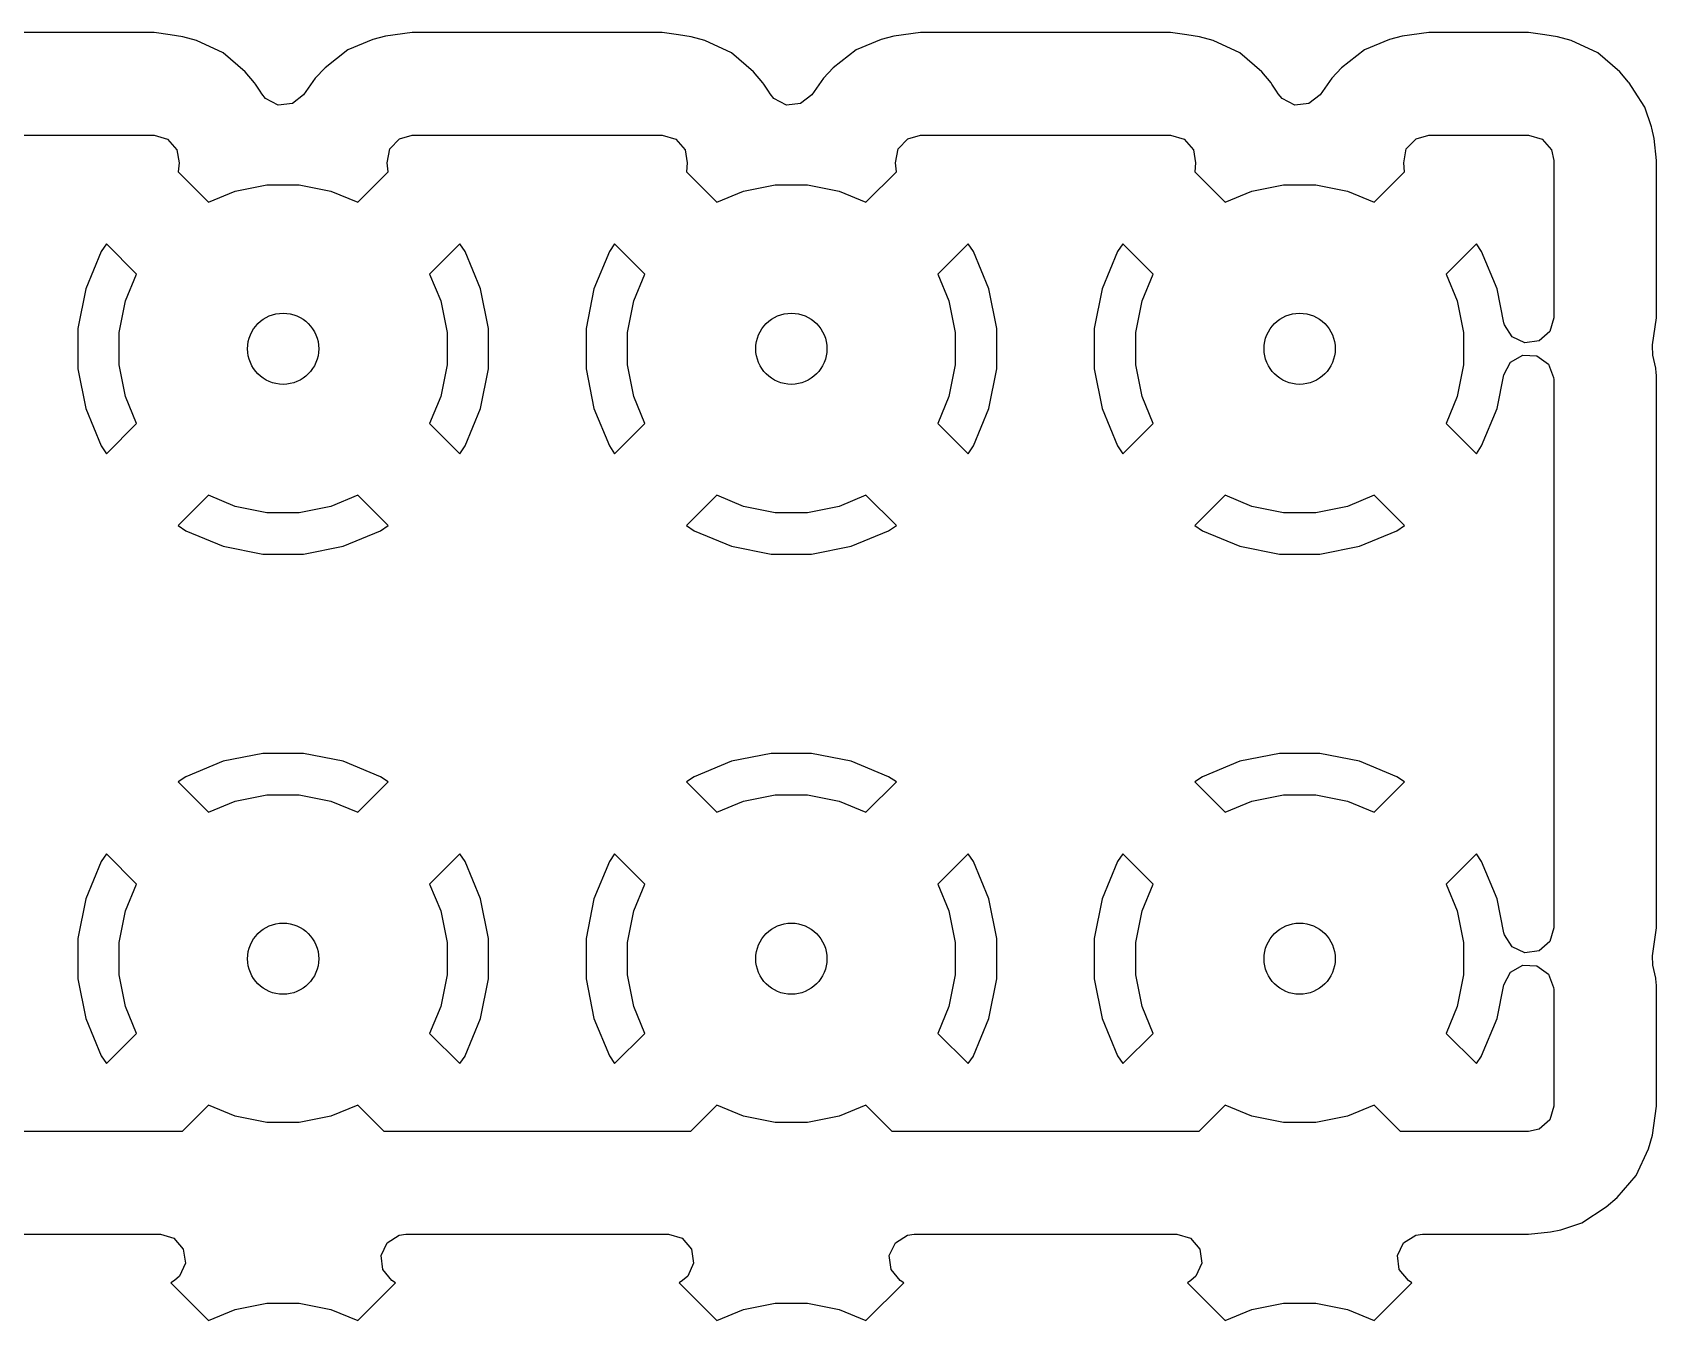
# Model space of a CAD drawing. Header units: inches. Extents: x 0.01 to 5.35, y 0.01 to 3.37.
# Drawn here: x 0.7009 to 1.0154, y 2.2274 to 2.4768 of the extents above; entities that cross this region are included whole.
import ezdxf

# ---------------------------------------------------------------- set-up
doc = ezdxf.new("R2010")
doc.units = ezdxf.units.IN
doc.header["$MEASUREMENT"] = 0
doc.layers.add('BLACK', color=250, linetype='CONTINUOUS')

msp = doc.modelspace()

# ---------------------------------------------------------------- linework, layer by layer
at = {"layer": 'BLACK', "linetype": 'CONTINUOUS'}
for p, q in [((0.72444, 2.47683), (0.67603, 2.47683)), ((0.7276, 2.47638), (0.72444, 2.47683)), ((0.72444, 2.47683), (0.72444, 2.47683)), ((0.73004, 2.47602), (0.7276, 2.47638)), ((0.73268, 2.47525), (0.73004, 2.47602)), ((0.73004, 2.47602), (0.73004, 2.47602)), ((0.73004, 2.47602), (0.73004, 2.47602)), ((0.73784, 2.4729), (0.73268, 2.47525)), ((0.73268, 2.47525), (0.73268, 2.47525)), ((0.73268, 2.47525), (0.73268, 2.47525)), ((0.76683, 2.47548), (0.762, 2.47347)), ((0.76928, 2.47614), (0.76683, 2.47548)), ((0.77446, 2.47683), (0.76928, 2.47614)), ((0.76928, 2.47614), (0.76928, 2.47614)), ((0.82286, 2.47683), (0.77446, 2.47683)), ((0.82603, 2.47638), (0.82286, 2.47683)), ((0.82286, 2.47683), (0.82286, 2.47683)), ((0.82847, 2.47602), (0.82603, 2.47638)), ((0.83111, 2.47525), (0.82847, 2.47602)), ((0.82847, 2.47602), (0.82847, 2.47602)), ((0.82847, 2.47602), (0.82847, 2.47602)), ((0.83626, 2.4729), (0.83111, 2.47525)), ((0.83111, 2.47525), (0.83111, 2.47525)), ((0.83111, 2.47525), (0.83111, 2.47525)), ((0.86525, 2.47548), (0.86043, 2.47347)), ((0.86771, 2.47614), (0.86525, 2.47548)), ((0.87289, 2.47683), (0.86771, 2.47614)), ((0.86771, 2.47614), (0.86771, 2.47614)), ((0.92129, 2.47683), (0.87289, 2.47683)), ((0.92445, 2.47638), (0.92129, 2.47683)), ((0.92129, 2.47683), (0.92129, 2.47683)), ((0.92689, 2.47602), (0.92445, 2.47638)), ((0.92953, 2.47525), (0.92689, 2.47602)), ((0.92689, 2.47602), (0.92689, 2.47602)), ((0.92689, 2.47602), (0.92689, 2.47602)), ((0.93469, 2.4729), (0.92953, 2.47525)), ((0.92953, 2.47525), (0.92953, 2.47525)), ((0.92953, 2.47525), (0.92953, 2.47525)), ((0.96368, 2.47548), (0.95886, 2.47347)), ((0.96613, 2.47614), (0.96368, 2.47548)), ((0.97131, 2.47683), (0.96613, 2.47614)), ((0.96613, 2.47614), (0.96613, 2.47614)), ((0.99063, 2.47683), (0.97131, 2.47683)), ((0.99379, 2.47638), (0.99063, 2.47683)), ((0.99063, 2.47683), (0.99063, 2.47683)), ((0.99624, 2.47602), (0.99379, 2.47638)), ((0.99888, 2.47525), (0.99624, 2.47602)), ((0.99624, 2.47602), (0.99624, 2.47602)), ((0.99624, 2.47602), (0.99624, 2.47602)), ((1.00403, 2.4729), (0.99888, 2.47525)), ((0.99888, 2.47525), (0.99888, 2.47525)), ((0.99888, 2.47525), (0.99888, 2.47525)), ((0.74212, 2.46919), (0.73784, 2.4729)), ((0.73784, 2.4729), (0.73784, 2.4729)), ((0.73784, 2.4729), (0.73784, 2.4729)), ((0.762, 2.47347), (0.75756, 2.46996)), ((0.762, 2.47347), (0.762, 2.47347)), ((0.84054, 2.46919), (0.83626, 2.4729)), ((0.83626, 2.4729), (0.83626, 2.4729)), ((0.83626, 2.4729), (0.83626, 2.4729)), ((0.86043, 2.47347), (0.85599, 2.46996)), ((0.86043, 2.47347), (0.86043, 2.47347)), ((0.93897, 2.46919), (0.93469, 2.4729)), ((0.93469, 2.4729), (0.93469, 2.4729)), ((0.93469, 2.4729), (0.93469, 2.4729)), ((0.95886, 2.47347), (0.95441, 2.46996)), ((0.95886, 2.47347), (0.95886, 2.47347)), ((1.00831, 2.46919), (1.00403, 2.4729)), ((1.00403, 2.4729), (1.00403, 2.4729)), ((1.00403, 2.4729), (1.00403, 2.4729)), ((0.74392, 2.46711), (0.74212, 2.46919)), ((0.74212, 2.46919), (0.74212, 2.46919)), ((0.74212, 2.46919), (0.74212, 2.46919)), ((0.75756, 2.46996), (0.75567, 2.46796)), ((0.84234, 2.46711), (0.84054, 2.46919)), ((0.84054, 2.46919), (0.84054, 2.46919)), ((0.84054, 2.46919), (0.84054, 2.46919)), ((0.85599, 2.46996), (0.8541, 2.46796)), ((0.94077, 2.46711), (0.93897, 2.46919)), ((0.93897, 2.46919), (0.93897, 2.46919)), ((0.93897, 2.46919), (0.93897, 2.46919)), ((0.95441, 2.46996), (0.95252, 2.46796)), ((1.01, 2.46724), (1.00831, 2.46919)), ((1.00831, 2.46919), (1.00831, 2.46919)), ((1.00831, 2.46919), (1.00831, 2.46919)), ((0.74409, 2.46684), (0.74392, 2.46711)), ((0.74392, 2.46711), (0.74392, 2.46711)), ((0.74499, 2.46545), (0.74409, 2.46684)), ((0.75567, 2.46796), (0.7534, 2.46476)), ((0.84252, 2.46684), (0.84234, 2.46711)), ((0.84234, 2.46711), (0.84234, 2.46711)), ((0.84341, 2.46545), (0.84252, 2.46684)), ((0.8541, 2.46796), (0.85183, 2.46476)), ((0.94094, 2.46684), (0.94077, 2.46711)), ((0.94077, 2.46711), (0.94077, 2.46711)), ((0.94184, 2.46545), (0.94094, 2.46684)), ((0.95252, 2.46796), (0.95025, 2.46476)), ((1.01011, 2.46711), (1.01, 2.46724)), ((1.01118, 2.46545), (1.01011, 2.46711)), ((0.74531, 2.46494), (0.74499, 2.46545)), ((0.74606, 2.46404), (0.74531, 2.46494)), ((0.74851, 2.46278), (0.74606, 2.46404)), ((0.75125, 2.46305), (0.74851, 2.46278)), ((0.7534, 2.46476), (0.75125, 2.46305)), ((0.84374, 2.46494), (0.84341, 2.46545)), ((0.84449, 2.46404), (0.84374, 2.46494)), ((0.84693, 2.46278), (0.84449, 2.46404)), ((0.84967, 2.46305), (0.84693, 2.46278)), ((0.85183, 2.46476), (0.84967, 2.46305)), ((0.94216, 2.46494), (0.94184, 2.46545)), ((0.94291, 2.46404), (0.94216, 2.46494)), ((0.94536, 2.46278), (0.94291, 2.46404)), ((0.9481, 2.46305), (0.94536, 2.46278)), ((0.95025, 2.46476), (0.9481, 2.46305)), ((1.01317, 2.46234), (1.01118, 2.46545)), ((1.01443, 2.45855), (1.01317, 2.46234)), ((1.01317, 2.46234), (1.01317, 2.46234)), ((0.67604, 2.45693), (0.72444, 2.45693)), ((0.72444, 2.45693), (0.72708, 2.45615)), ((0.77201, 2.45627), (0.77446, 2.45693)), ((0.77446, 2.45693), (0.82286, 2.45693)), ((0.82286, 2.45693), (0.8255, 2.45615)), ((0.87043, 2.45627), (0.87289, 2.45693)), ((0.87289, 2.45693), (0.92129, 2.45693)), ((0.92129, 2.45693), (0.92393, 2.45615)), ((0.96886, 2.45627), (0.97131, 2.45693)), ((0.97131, 2.45693), (0.99063, 2.45693)), ((0.99063, 2.45693), (0.99327, 2.45615)), ((1.01452, 2.45831), (1.01443, 2.45855)), ((1.01496, 2.45628), (1.01452, 2.45831)), ((0.72708, 2.45615), (0.72888, 2.45408)), ((0.72888, 2.45408), (0.7293, 2.45157)), ((0.7696, 2.45157), (0.77011, 2.45427)), ((0.77011, 2.45427), (0.77201, 2.45627)), ((0.8255, 2.45615), (0.8273, 2.45408)), ((0.8273, 2.45408), (0.82772, 2.45157)), ((0.86803, 2.45157), (0.86854, 2.45427)), ((0.86854, 2.45427), (0.87043, 2.45627)), ((0.92393, 2.45615), (0.92573, 2.45408)), ((0.92573, 2.45408), (0.92615, 2.45157)), ((0.96645, 2.45157), (0.96696, 2.45427)), ((0.96696, 2.45427), (0.96886, 2.45627)), ((0.99327, 2.45615), (0.99507, 2.45408)), ((0.99507, 2.45408), (0.99551, 2.45205)), ((1.01541, 2.45205), (1.01496, 2.45628)), ((0.7293, 2.45157), (0.72912, 2.44983)), ((0.76977, 2.44983), (0.7696, 2.45157)), ((0.82772, 2.45157), (0.82755, 2.44983)), ((0.8682, 2.44983), (0.86803, 2.45157)), ((0.92615, 2.45157), (0.92598, 2.44983)), ((0.96662, 2.44983), (0.96645, 2.45157)), ((0.99551, 2.45205), (0.99551, 2.42157)), ((1.01541, 2.42157), (1.01541, 2.45205)), ((0.72912, 2.44983), (0.735, 2.44396)), ((0.74019, 2.44611), (0.74632, 2.44733)), ((0.74632, 2.44733), (0.75257, 2.44733)), ((0.75257, 2.44733), (0.75871, 2.44611)), ((0.7639, 2.44396), (0.76977, 2.44983)), ((0.82755, 2.44983), (0.83343, 2.44396)), ((0.83862, 2.44611), (0.84475, 2.44733)), ((0.84475, 2.44733), (0.851, 2.44733)), ((0.851, 2.44733), (0.85713, 2.44611)), ((0.86232, 2.44396), (0.8682, 2.44983)), ((0.92598, 2.44983), (0.93185, 2.44396)), ((0.93704, 2.44611), (0.94317, 2.44733)), ((0.94317, 2.44733), (0.94942, 2.44733)), ((0.94942, 2.44733), (0.95556, 2.44611)), ((0.96075, 2.44396), (0.96662, 2.44983)), ((0.735, 2.44396), (0.74019, 2.44611)), ((0.75871, 2.44611), (0.7639, 2.44396)), ((0.83343, 2.44396), (0.83862, 2.44611)), ((0.85713, 2.44611), (0.86232, 2.44396)), ((0.93185, 2.44396), (0.93704, 2.44611)), ((0.95556, 2.44611), (0.96075, 2.44396)), ((0.71421, 2.43443), (0.71121, 2.42719)), ((0.71521, 2.43591), (0.71421, 2.43443)), ((0.72108, 2.43004), (0.71521, 2.43591)), ((0.78369, 2.43591), (0.77782, 2.43004)), ((0.78469, 2.43443), (0.78369, 2.43591)), ((0.78768, 2.42719), (0.78469, 2.43443)), ((0.81264, 2.43443), (0.80964, 2.42719)), ((0.81363, 2.43591), (0.81264, 2.43443)), ((0.81951, 2.43004), (0.81363, 2.43591)), ((0.88212, 2.43591), (0.87624, 2.43004)), ((0.88311, 2.43443), (0.88212, 2.43591)), ((0.88611, 2.42719), (0.88311, 2.43443)), ((0.91106, 2.43443), (0.90806, 2.42719)), ((0.91206, 2.43591), (0.91106, 2.43443)), ((0.91793, 2.43004), (0.91206, 2.43591)), ((0.98054, 2.43591), (0.97467, 2.43004)), ((0.98154, 2.43443), (0.98054, 2.43591)), ((0.98453, 2.42719), (0.98154, 2.43443)), ((0.71893, 2.42485), (0.72108, 2.43004)), ((0.77782, 2.43004), (0.77997, 2.42485)), ((0.81736, 2.42485), (0.81951, 2.43004)), ((0.87624, 2.43004), (0.87839, 2.42485)), ((0.91578, 2.42485), (0.91793, 2.43004)), ((0.97467, 2.43004), (0.97682, 2.42485)), ((0.71121, 2.42719), (0.70969, 2.41951)), ((0.71121, 2.42719), (0.71121, 2.42719)), ((0.71771, 2.41872), (0.71893, 2.42485)), ((0.77997, 2.42485), (0.78119, 2.41872)), ((0.78921, 2.41951), (0.78768, 2.42719)), ((0.78768, 2.42719), (0.78768, 2.42719)), ((0.80964, 2.42719), (0.80811, 2.41951)), ((0.80964, 2.42719), (0.80964, 2.42719)), ((0.81614, 2.41872), (0.81736, 2.42485)), ((0.87839, 2.42485), (0.87961, 2.41872)), ((0.88764, 2.41951), (0.88611, 2.42719)), ((0.88611, 2.42719), (0.88611, 2.42719)), ((0.90806, 2.42719), (0.90654, 2.41951)), ((0.90806, 2.42719), (0.90806, 2.42719)), ((0.91456, 2.41872), (0.91578, 2.42485)), ((0.97682, 2.42485), (0.97804, 2.41872)), ((0.98584, 2.42062), (0.98453, 2.42719)), ((0.98453, 2.42719), (0.98453, 2.42719)), ((0.70969, 2.41951), (0.70969, 2.41167)), ((0.71771, 2.41246), (0.71771, 2.41872)), ((0.78119, 2.41872), (0.78119, 2.41246)), ((0.78921, 2.41167), (0.78921, 2.41951)), ((0.78921, 2.41951), (0.78921, 2.41951)), ((0.80811, 2.41951), (0.80811, 2.41167)), ((0.81614, 2.41246), (0.81614, 2.41872)), ((0.87961, 2.41872), (0.87961, 2.41246)), ((0.88764, 2.41167), (0.88764, 2.41951)), ((0.88764, 2.41951), (0.88764, 2.41951)), ((0.90654, 2.41951), (0.90654, 2.41167)), ((0.91456, 2.41246), (0.91456, 2.41872)), ((0.97804, 2.41872), (0.97804, 2.41246)), ((0.98595, 2.4202), (0.98584, 2.42062)), ((0.98743, 2.41788), (0.98595, 2.4202)), ((0.99474, 2.41893), (0.99266, 2.41713)), ((0.99551, 2.42157), (0.99474, 2.41893)), ((1.01466, 2.41637), (1.01541, 2.42157)), ((0.98994, 2.41674), (0.98743, 2.41788)), ((0.99266, 2.41713), (0.98994, 2.41674)), ((1.01464, 2.41616), (1.01466, 2.41637)), ((1.01472, 2.41435), (1.01464, 2.41616)), ((0.71893, 2.40633), (0.71771, 2.41246)), ((0.78119, 2.41246), (0.77997, 2.40633)), ((0.81736, 2.40633), (0.81614, 2.41246)), ((0.87961, 2.41246), (0.87839, 2.40633)), ((0.91578, 2.40633), (0.91456, 2.41246)), ((0.97804, 2.41246), (0.97682, 2.40633)), ((0.98584, 2.41056), (0.98712, 2.413)), ((0.98712, 2.413), (0.98951, 2.41436)), ((0.98951, 2.41436), (0.99225, 2.41421)), ((0.99225, 2.41421), (0.99449, 2.4126)), ((0.99449, 2.4126), (0.99549, 2.41005)), ((1.01531, 2.41182), (1.01472, 2.41435)), ((0.70969, 2.41167), (0.71121, 2.40399)), ((0.78768, 2.40399), (0.78921, 2.41167)), ((0.78921, 2.41167), (0.78921, 2.41167)), ((0.80811, 2.41167), (0.80964, 2.40399)), ((0.88611, 2.40399), (0.88764, 2.41167)), ((0.88764, 2.41167), (0.88764, 2.41167)), ((0.90654, 2.41167), (0.90806, 2.40399)), ((0.98453, 2.40399), (0.98584, 2.41056)), ((0.99549, 2.41005), (0.99551, 2.40961)), ((0.99551, 2.40961), (0.99551, 2.30346)), ((1.01537, 2.41093), (1.01531, 2.41182)), ((1.01539, 2.4105), (1.01537, 2.41093)), ((1.01541, 2.40961), (1.01539, 2.4105)), ((1.01541, 2.30346), (1.01541, 2.40961)), ((0.72108, 2.40114), (0.71893, 2.40633)), ((0.77997, 2.40633), (0.77782, 2.40114)), ((0.81951, 2.40114), (0.81736, 2.40633)), ((0.87839, 2.40633), (0.87624, 2.40114)), ((0.91793, 2.40114), (0.91578, 2.40633)), ((0.97682, 2.40633), (0.97467, 2.40114)), ((0.71121, 2.40399), (0.71121, 2.40399)), ((0.71121, 2.40399), (0.71421, 2.39676)), ((0.78469, 2.39676), (0.78768, 2.40399)), ((0.78768, 2.40399), (0.78768, 2.40399)), ((0.80964, 2.40399), (0.80964, 2.40399)), ((0.80964, 2.40399), (0.81264, 2.39676)), ((0.88311, 2.39676), (0.88611, 2.40399)), ((0.88611, 2.40399), (0.88611, 2.40399)), ((0.90806, 2.40399), (0.90806, 2.40399)), ((0.90806, 2.40399), (0.91106, 2.39676)), ((0.98154, 2.39676), (0.98453, 2.40399)), ((0.98453, 2.40399), (0.98453, 2.40399)), ((0.71521, 2.39527), (0.72108, 2.40114)), ((0.77782, 2.40114), (0.78369, 2.39527)), ((0.81363, 2.39527), (0.81951, 2.40114)), ((0.87624, 2.40114), (0.88212, 2.39527)), ((0.91206, 2.39527), (0.91793, 2.40114)), ((0.97467, 2.40114), (0.98054, 2.39527)), ((0.71421, 2.39676), (0.71521, 2.39527)), ((0.78369, 2.39527), (0.78469, 2.39676)), ((0.78469, 2.39676), (0.78469, 2.39676)), ((0.81264, 2.39676), (0.81363, 2.39527)), ((0.88212, 2.39527), (0.88311, 2.39676)), ((0.88311, 2.39676), (0.88311, 2.39676)), ((0.91106, 2.39676), (0.91206, 2.39527)), ((0.98054, 2.39527), (0.98154, 2.39676)), ((0.98154, 2.39676), (0.98154, 2.39676)), ((0.78369, 2.39527), (0.78369, 2.39527)), ((0.88212, 2.39527), (0.88212, 2.39527)), ((0.98054, 2.39527), (0.98054, 2.39527)), ((0.735, 2.38722), (0.72912, 2.38135)), ((0.74019, 2.38507), (0.735, 2.38722)), ((0.7639, 2.38722), (0.75871, 2.38507)), ((0.76977, 2.38135), (0.7639, 2.38722)), ((0.83343, 2.38722), (0.82755, 2.38135)), ((0.83862, 2.38507), (0.83343, 2.38722)), ((0.86232, 2.38722), (0.85713, 2.38507)), ((0.8682, 2.38135), (0.86232, 2.38722)), ((0.93185, 2.38722), (0.92598, 2.38135)), ((0.93704, 2.38507), (0.93185, 2.38722)), ((0.96075, 2.38722), (0.95556, 2.38507)), ((0.96662, 2.38135), (0.96075, 2.38722)), ((0.74632, 2.38385), (0.74019, 2.38507)), ((0.75871, 2.38507), (0.75257, 2.38385)), ((0.84475, 2.38385), (0.83862, 2.38507)), ((0.85713, 2.38507), (0.851, 2.38385)), ((0.94317, 2.38385), (0.93704, 2.38507)), ((0.95556, 2.38507), (0.94942, 2.38385)), ((0.72912, 2.38135), (0.73061, 2.38035)), ((0.75257, 2.38385), (0.74632, 2.38385)), ((0.76828, 2.38035), (0.76977, 2.38135)), ((0.76977, 2.38135), (0.76977, 2.38135)), ((0.82755, 2.38135), (0.82904, 2.38035)), ((0.851, 2.38385), (0.84475, 2.38385)), ((0.86671, 2.38035), (0.8682, 2.38135)), ((0.8682, 2.38135), (0.8682, 2.38135)), ((0.92598, 2.38135), (0.92746, 2.38035)), ((0.94942, 2.38385), (0.94317, 2.38385)), ((0.96513, 2.38035), (0.96662, 2.38135)), ((0.96662, 2.38135), (0.96662, 2.38135)), ((0.73061, 2.38035), (0.73785, 2.37735)), ((0.76105, 2.37735), (0.76828, 2.38035)), ((0.76828, 2.38035), (0.76828, 2.38035)), ((0.82904, 2.38035), (0.83628, 2.37735)), ((0.85947, 2.37735), (0.86671, 2.38035)), ((0.86671, 2.38035), (0.86671, 2.38035)), ((0.92746, 2.38035), (0.9347, 2.37735)), ((0.9579, 2.37735), (0.96513, 2.38035)), ((0.96513, 2.38035), (0.96513, 2.38035)), ((0.73785, 2.37735), (0.73785, 2.37735)), ((0.73785, 2.37735), (0.74553, 2.37583)), ((0.74553, 2.37583), (0.74553, 2.37583)), ((0.74553, 2.37583), (0.75337, 2.37583)), ((0.75337, 2.37583), (0.76105, 2.37735)), ((0.75337, 2.37583), (0.75337, 2.37583)), ((0.76105, 2.37735), (0.76105, 2.37735)), ((0.83628, 2.37735), (0.83628, 2.37735)), ((0.83628, 2.37735), (0.84396, 2.37583)), ((0.84396, 2.37583), (0.84396, 2.37583)), ((0.84396, 2.37583), (0.85179, 2.37583)), ((0.85179, 2.37583), (0.85947, 2.37735)), ((0.85179, 2.37583), (0.85179, 2.37583)), ((0.85947, 2.37735), (0.85947, 2.37735)), ((0.9347, 2.37735), (0.9347, 2.37735)), ((0.9347, 2.37735), (0.94238, 2.37583)), ((0.94238, 2.37583), (0.94238, 2.37583)), ((0.94238, 2.37583), (0.95022, 2.37583)), ((0.95022, 2.37583), (0.9579, 2.37735)), ((0.95022, 2.37583), (0.95022, 2.37583)), ((0.9579, 2.37735), (0.9579, 2.37735)), ((0.74553, 2.33724), (0.73785, 2.33572)), ((0.75337, 2.33724), (0.74553, 2.33724)), ((0.76105, 2.33572), (0.75337, 2.33724)), ((0.84396, 2.33724), (0.83628, 2.33572)), ((0.85179, 2.33724), (0.84396, 2.33724)), ((0.85947, 2.33572), (0.85179, 2.33724)), ((0.94238, 2.33724), (0.9347, 2.33572)), ((0.95022, 2.33724), (0.94238, 2.33724)), ((0.9579, 2.33572), (0.95022, 2.33724)), ((0.73785, 2.33572), (0.73061, 2.33272)), ((0.73785, 2.33572), (0.73785, 2.33572)), ((0.76828, 2.33272), (0.76105, 2.33572)), ((0.76105, 2.33572), (0.76105, 2.33572)), ((0.83628, 2.33572), (0.82904, 2.33272)), ((0.83628, 2.33572), (0.83628, 2.33572)), ((0.86671, 2.33272), (0.85947, 2.33572)), ((0.85947, 2.33572), (0.85947, 2.33572)), ((0.9347, 2.33572), (0.92746, 2.33272)), ((0.9347, 2.33572), (0.9347, 2.33572)), ((0.96513, 2.33272), (0.9579, 2.33572)), ((0.9579, 2.33572), (0.9579, 2.33572)), ((0.73061, 2.33272), (0.72912, 2.33172)), ((0.72912, 2.33172), (0.735, 2.32585)), ((0.7639, 2.32585), (0.76977, 2.33172)), ((0.76977, 2.33172), (0.76828, 2.33272)), ((0.76977, 2.33172), (0.76977, 2.33172)), ((0.82904, 2.33272), (0.82755, 2.33172)), ((0.82755, 2.33172), (0.83343, 2.32585)), ((0.86232, 2.32585), (0.8682, 2.33172)), ((0.8682, 2.33172), (0.86671, 2.33272)), ((0.8682, 2.33172), (0.8682, 2.33172)), ((0.92746, 2.33272), (0.92598, 2.33172)), ((0.92598, 2.33172), (0.93185, 2.32585)), ((0.96075, 2.32585), (0.96662, 2.33172)), ((0.96662, 2.33172), (0.96513, 2.33272)), ((0.96662, 2.33172), (0.96662, 2.33172)), ((0.735, 2.32585), (0.74019, 2.328)), ((0.74019, 2.328), (0.74632, 2.32922)), ((0.74632, 2.32922), (0.75257, 2.32922)), ((0.75257, 2.32922), (0.75871, 2.328)), ((0.75871, 2.328), (0.7639, 2.32585)), ((0.83343, 2.32585), (0.83862, 2.328)), ((0.83862, 2.328), (0.84475, 2.32922)), ((0.84475, 2.32922), (0.851, 2.32922)), ((0.851, 2.32922), (0.85713, 2.328)), ((0.85713, 2.328), (0.86232, 2.32585)), ((0.93185, 2.32585), (0.93704, 2.328)), ((0.93704, 2.328), (0.94317, 2.32922)), ((0.94317, 2.32922), (0.94942, 2.32922)), ((0.94942, 2.32922), (0.95556, 2.328)), ((0.95556, 2.328), (0.96075, 2.32585)), ((0.71421, 2.31632), (0.71121, 2.30908)), ((0.71521, 2.3178), (0.71421, 2.31632)), ((0.72108, 2.31193), (0.71521, 2.3178)), ((0.78369, 2.3178), (0.77782, 2.31193)), ((0.78469, 2.31632), (0.78369, 2.3178)), ((0.78768, 2.30908), (0.78469, 2.31632)), ((0.81264, 2.31632), (0.80964, 2.30908)), ((0.81363, 2.3178), (0.81264, 2.31632)), ((0.81951, 2.31193), (0.81363, 2.3178)), ((0.88212, 2.3178), (0.87624, 2.31193)), ((0.88311, 2.31632), (0.88212, 2.3178)), ((0.88611, 2.30908), (0.88311, 2.31632)), ((0.91106, 2.31632), (0.90806, 2.30908)), ((0.91206, 2.3178), (0.91106, 2.31632)), ((0.91793, 2.31193), (0.91206, 2.3178)), ((0.98054, 2.3178), (0.97467, 2.31193)), ((0.98154, 2.31632), (0.98054, 2.3178)), ((0.98453, 2.30908), (0.98154, 2.31632)), ((0.71893, 2.30674), (0.72108, 2.31193)), ((0.77782, 2.31193), (0.77997, 2.30674)), ((0.81736, 2.30674), (0.81951, 2.31193)), ((0.87624, 2.31193), (0.87839, 2.30674)), ((0.91578, 2.30674), (0.91793, 2.31193)), ((0.97467, 2.31193), (0.97682, 2.30674)), ((0.71121, 2.30908), (0.70969, 2.3014)), ((0.71121, 2.30908), (0.71121, 2.30908)), ((0.78921, 2.3014), (0.78768, 2.30908)), ((0.78768, 2.30908), (0.78768, 2.30908)), ((0.80964, 2.30908), (0.80811, 2.3014)), ((0.80964, 2.30908), (0.80964, 2.30908)), ((0.88764, 2.3014), (0.88611, 2.30908)), ((0.88611, 2.30908), (0.88611, 2.30908)), ((0.90806, 2.30908), (0.90654, 2.3014)), ((0.90806, 2.30908), (0.90806, 2.30908)), ((0.98584, 2.30251), (0.98453, 2.30908)), ((0.98453, 2.30908), (0.98453, 2.30908)), ((0.71771, 2.30061), (0.71893, 2.30674)), ((0.77997, 2.30674), (0.78119, 2.30061)), ((0.81614, 2.30061), (0.81736, 2.30674)), ((0.87839, 2.30674), (0.87961, 2.30061)), ((0.91456, 2.30061), (0.91578, 2.30674)), ((0.97682, 2.30674), (0.97804, 2.30061)), ((0.98595, 2.30209), (0.98584, 2.30251)), ((0.99551, 2.30346), (0.99474, 2.30082)), ((1.01464, 2.29805), (1.01541, 2.30346)), ((0.70969, 2.3014), (0.70969, 2.29356)), ((0.71771, 2.29435), (0.71771, 2.30061)), ((0.78119, 2.30061), (0.78119, 2.29435)), ((0.78921, 2.29356), (0.78921, 2.3014)), ((0.78921, 2.3014), (0.78921, 2.3014)), ((0.80811, 2.3014), (0.80811, 2.29356)), ((0.81614, 2.29435), (0.81614, 2.30061)), ((0.87961, 2.30061), (0.87961, 2.29435)), ((0.88764, 2.29356), (0.88764, 2.3014)), ((0.88764, 2.3014), (0.88764, 2.3014)), ((0.90654, 2.3014), (0.90654, 2.29356)), ((0.91456, 2.29435), (0.91456, 2.30061)), ((0.97804, 2.30061), (0.97804, 2.29435)), ((0.98743, 2.29977), (0.98595, 2.30209)), ((0.98994, 2.29863), (0.98743, 2.29977)), ((0.99474, 2.30082), (0.99266, 2.29902)), ((0.98712, 2.29489), (0.98951, 2.29625)), ((0.98951, 2.29625), (0.99225, 2.2961)), ((0.99266, 2.29902), (0.98994, 2.29863)), ((0.99225, 2.2961), (0.99449, 2.29449)), ((1.01472, 2.29624), (1.01464, 2.29805)), ((1.01531, 2.29371), (1.01472, 2.29624)), ((0.70969, 2.29356), (0.71121, 2.28588)), ((0.71893, 2.28822), (0.71771, 2.29435)), ((0.78119, 2.29435), (0.77997, 2.28822)), ((0.78768, 2.28588), (0.78921, 2.29356)), ((0.78921, 2.29356), (0.78921, 2.29356)), ((0.80811, 2.29356), (0.80964, 2.28588)), ((0.81736, 2.28822), (0.81614, 2.29435)), ((0.87961, 2.29435), (0.87839, 2.28822)), ((0.88611, 2.28588), (0.88764, 2.29356)), ((0.88764, 2.29356), (0.88764, 2.29356)), ((0.90654, 2.29356), (0.90806, 2.28588)), ((0.91578, 2.28822), (0.91456, 2.29435)), ((0.97804, 2.29435), (0.97682, 2.28822)), ((0.98584, 2.29245), (0.98712, 2.29489)), ((0.99449, 2.29449), (0.99549, 2.29193)), ((1.01537, 2.29282), (1.01531, 2.29371)), ((1.01539, 2.29239), (1.01537, 2.29282)), ((0.98453, 2.28588), (0.98584, 2.29245)), ((0.99549, 2.29193), (0.99551, 2.2915)), ((0.99551, 2.2915), (0.99551, 2.2689)), ((1.01541, 2.2915), (1.01539, 2.29239)), ((1.01541, 2.2689), (1.01541, 2.2915)), ((0.72108, 2.28303), (0.71893, 2.28822)), ((0.77997, 2.28822), (0.77782, 2.28303)), ((0.81951, 2.28303), (0.81736, 2.28822)), ((0.87839, 2.28822), (0.87624, 2.28303)), ((0.91793, 2.28303), (0.91578, 2.28822)), ((0.97682, 2.28822), (0.97467, 2.28303)), ((0.71121, 2.28588), (0.71121, 2.28588)), ((0.71121, 2.28588), (0.71421, 2.27865)), ((0.78469, 2.27865), (0.78768, 2.28588)), ((0.78768, 2.28588), (0.78768, 2.28588)), ((0.80964, 2.28588), (0.80964, 2.28588)), ((0.80964, 2.28588), (0.81264, 2.27865)), ((0.88311, 2.27865), (0.88611, 2.28588)), ((0.88611, 2.28588), (0.88611, 2.28588)), ((0.90806, 2.28588), (0.90806, 2.28588)), ((0.90806, 2.28588), (0.91106, 2.27865)), ((0.98154, 2.27865), (0.98453, 2.28588)), ((0.98453, 2.28588), (0.98453, 2.28588)), ((0.71521, 2.27716), (0.72108, 2.28303)), ((0.77782, 2.28303), (0.78369, 2.27716)), ((0.81363, 2.27716), (0.81951, 2.28303)), ((0.87624, 2.28303), (0.88212, 2.27716)), ((0.91206, 2.27716), (0.91793, 2.28303)), ((0.97467, 2.28303), (0.98054, 2.27716)), ((0.71421, 2.27865), (0.71521, 2.27716)), ((0.78369, 2.27716), (0.78469, 2.27864)), ((0.78369, 2.27716), (0.78369, 2.27716)), ((0.78469, 2.27864), (0.78469, 2.27865)), ((0.81264, 2.27865), (0.81363, 2.27716)), ((0.88212, 2.27716), (0.88311, 2.27864)), ((0.88212, 2.27716), (0.88212, 2.27716)), ((0.88311, 2.27864), (0.88311, 2.27865)), ((0.91106, 2.27865), (0.91206, 2.27716)), ((0.98054, 2.27716), (0.98154, 2.27864)), ((0.98054, 2.27716), (0.98054, 2.27716)), ((0.98154, 2.27864), (0.98154, 2.27865)), ((0.735, 2.26911), (0.7299, 2.26402)), ((0.74019, 2.26696), (0.735, 2.26911)), ((0.7639, 2.26911), (0.75871, 2.26696)), ((0.76899, 2.26402), (0.7639, 2.26911)), ((0.83343, 2.26911), (0.82833, 2.26402)), ((0.83862, 2.26696), (0.83343, 2.26911)), ((0.86232, 2.26911), (0.85713, 2.26696)), ((0.86742, 2.26402), (0.86232, 2.26911)), ((0.93185, 2.26911), (0.92675, 2.26402)), ((0.93704, 2.26696), (0.93185, 2.26911)), ((0.96075, 2.26911), (0.95556, 2.26696)), ((0.96584, 2.26402), (0.96075, 2.26911)), ((0.99551, 2.2689), (0.99474, 2.26626)), ((1.01461, 2.26329), (1.01541, 2.2689)), ((0.74632, 2.26574), (0.74019, 2.26696)), ((0.75257, 2.26574), (0.74632, 2.26574)), ((0.75871, 2.26696), (0.75257, 2.26574)), ((0.84475, 2.26574), (0.83862, 2.26696)), ((0.851, 2.26574), (0.84475, 2.26574)), ((0.85713, 2.26696), (0.851, 2.26574)), ((0.94317, 2.26574), (0.93704, 2.26696)), ((0.94942, 2.26574), (0.94317, 2.26574)), ((0.95556, 2.26696), (0.94942, 2.26574)), ((0.99266, 2.26446), (0.99063, 2.26402)), ((0.99474, 2.26626), (0.99266, 2.26446)), ((0.7299, 2.26402), (0.67057, 2.26402)), ((0.82833, 2.26402), (0.76899, 2.26402)), ((0.92675, 2.26402), (0.86742, 2.26402)), ((0.99063, 2.26402), (0.96584, 2.26402)), ((1.01383, 2.26065), (1.01461, 2.26329)), ((1.01461, 2.26329), (1.01461, 2.26329)), ((1.01148, 2.2555), (1.01383, 2.26065)), ((1.00777, 2.25122), (1.01148, 2.2555)), ((1.00093, 2.24635), (1.00569, 2.24942)), ((1.00569, 2.24942), (1.00777, 2.25122)), ((0.99841, 2.24552), (1.00093, 2.24635)), ((1.00093, 2.24635), (1.00093, 2.24635)), ((1.00093, 2.24635), (1.00093, 2.24635)), ((0.6748, 2.24411), (0.72567, 2.24411)), ((0.72567, 2.24411), (0.72831, 2.24334)), ((0.72831, 2.24334), (0.73012, 2.24126)), ((0.7684, 2.24001), (0.76959, 2.24249)), ((0.76959, 2.24249), (0.77193, 2.24394)), ((0.77193, 2.24394), (0.77322, 2.24411)), ((0.77322, 2.24411), (0.8241, 2.24411)), ((0.8241, 2.24411), (0.82674, 2.24334)), ((0.82674, 2.24334), (0.82854, 2.24126)), ((0.86683, 2.24001), (0.86802, 2.24249)), ((0.86802, 2.24249), (0.87036, 2.24394)), ((0.87036, 2.24394), (0.87165, 2.24411)), ((0.87165, 2.24411), (0.92253, 2.24411)), ((0.92253, 2.24411), (0.92516, 2.24334)), ((0.92516, 2.24334), (0.92697, 2.24126)), ((0.96525, 2.24001), (0.96644, 2.24249)), ((0.96644, 2.24249), (0.96878, 2.24394)), ((0.96878, 2.24394), (0.97007, 2.24411)), ((0.97007, 2.24411), (0.99063, 2.24411)), ((0.99063, 2.24411), (0.99486, 2.24457)), ((0.99063, 2.24411), (0.99063, 2.24411)), ((0.99486, 2.24457), (0.99689, 2.24501)), ((0.99689, 2.24501), (0.99841, 2.24552)), ((0.73012, 2.24126), (0.73051, 2.23854)), ((0.76875, 2.23728), (0.7684, 2.24001)), ((0.82854, 2.24126), (0.82893, 2.23854)), ((0.86717, 2.23728), (0.86683, 2.24001)), ((0.92697, 2.24126), (0.92736, 2.23854)), ((0.9656, 2.23728), (0.96525, 2.24001)), ((0.73051, 2.23854), (0.72936, 2.23604)), ((0.77051, 2.23517), (0.76875, 2.23728)), ((0.82893, 2.23854), (0.82779, 2.23604)), ((0.86894, 2.23517), (0.86717, 2.23728)), ((0.92736, 2.23854), (0.92621, 2.23604)), ((0.96736, 2.23517), (0.9656, 2.23728)), ((0.72839, 2.23517), (0.72771, 2.23472)), ((0.72771, 2.23472), (0.72771, 2.23472)), ((0.72771, 2.23472), (0.735, 2.22742)), ((0.72936, 2.23604), (0.72839, 2.23517)), ((0.7639, 2.22742), (0.77119, 2.23472)), ((0.77119, 2.23472), (0.77051, 2.23517)), ((0.77119, 2.23472), (0.77119, 2.23472)), ((0.77119, 2.23472), (0.77119, 2.23472)), ((0.77119, 2.23472), (0.77119, 2.23472)), ((0.82681, 2.23517), (0.82613, 2.23472)), ((0.82613, 2.23472), (0.82613, 2.23472)), ((0.82613, 2.23472), (0.82613, 2.23472)), ((0.82613, 2.23472), (0.83343, 2.22742)), ((0.82779, 2.23604), (0.82681, 2.23517)), ((0.86232, 2.22742), (0.86962, 2.23472)), ((0.86962, 2.23472), (0.86894, 2.23517)), ((0.86962, 2.23472), (0.86962, 2.23472)), ((0.86962, 2.23472), (0.86962, 2.23472)), ((0.86962, 2.23472), (0.86962, 2.23472)), ((0.92524, 2.23517), (0.92456, 2.23472)), ((0.92456, 2.23472), (0.92456, 2.23472)), ((0.92456, 2.23472), (0.93185, 2.22742)), ((0.92621, 2.23604), (0.92524, 2.23517)), ((0.96075, 2.22742), (0.96804, 2.23472)), ((0.96804, 2.23472), (0.96736, 2.23517)), ((0.96804, 2.23472), (0.96804, 2.23472)), ((0.96804, 2.23472), (0.96804, 2.23472)), ((0.96804, 2.23472), (0.96804, 2.23472)), ((0.74019, 2.22957), (0.74632, 2.23079)), ((0.74632, 2.23079), (0.75257, 2.23079)), ((0.75257, 2.23079), (0.75871, 2.22957)), ((0.83862, 2.22957), (0.84475, 2.23079)), ((0.84475, 2.23079), (0.851, 2.23079)), ((0.851, 2.23079), (0.85713, 2.22957)), ((0.93704, 2.22957), (0.94317, 2.23079)), ((0.94317, 2.23079), (0.94942, 2.23079)), ((0.94942, 2.23079), (0.95556, 2.22957)), ((0.735, 2.22742), (0.74019, 2.22957)), ((0.75871, 2.22957), (0.7639, 2.22742)), ((0.83343, 2.22742), (0.83862, 2.22957)), ((0.85713, 2.22957), (0.86232, 2.22742)), ((0.93185, 2.22742), (0.93704, 2.22957)), ((0.95556, 2.22957), (0.96075, 2.22742))]:
    msp.add_line(p, q, dxfattribs=at)
at = {"layer": 'BLACK'}
for centre in [(0.74945, 2.41559), (0.84787, 2.41559), (0.9463, 2.41559), (0.74945, 2.29748), (0.84787, 2.29748), (0.9463, 2.29748)]:
    msp.add_circle(centre, 0.00689, dxfattribs=at)
at = {"layer": 'WHITE'}
for centre in [(0.74945, 2.41559), (0.84787, 2.41559), (0.9463, 2.41559), (0.74945, 2.29748), (0.84787, 2.29748), (0.9463, 2.29748)]:
    msp.add_circle(centre, 0.00689, dxfattribs=at)

doc.saveas('drawing.dxf')
